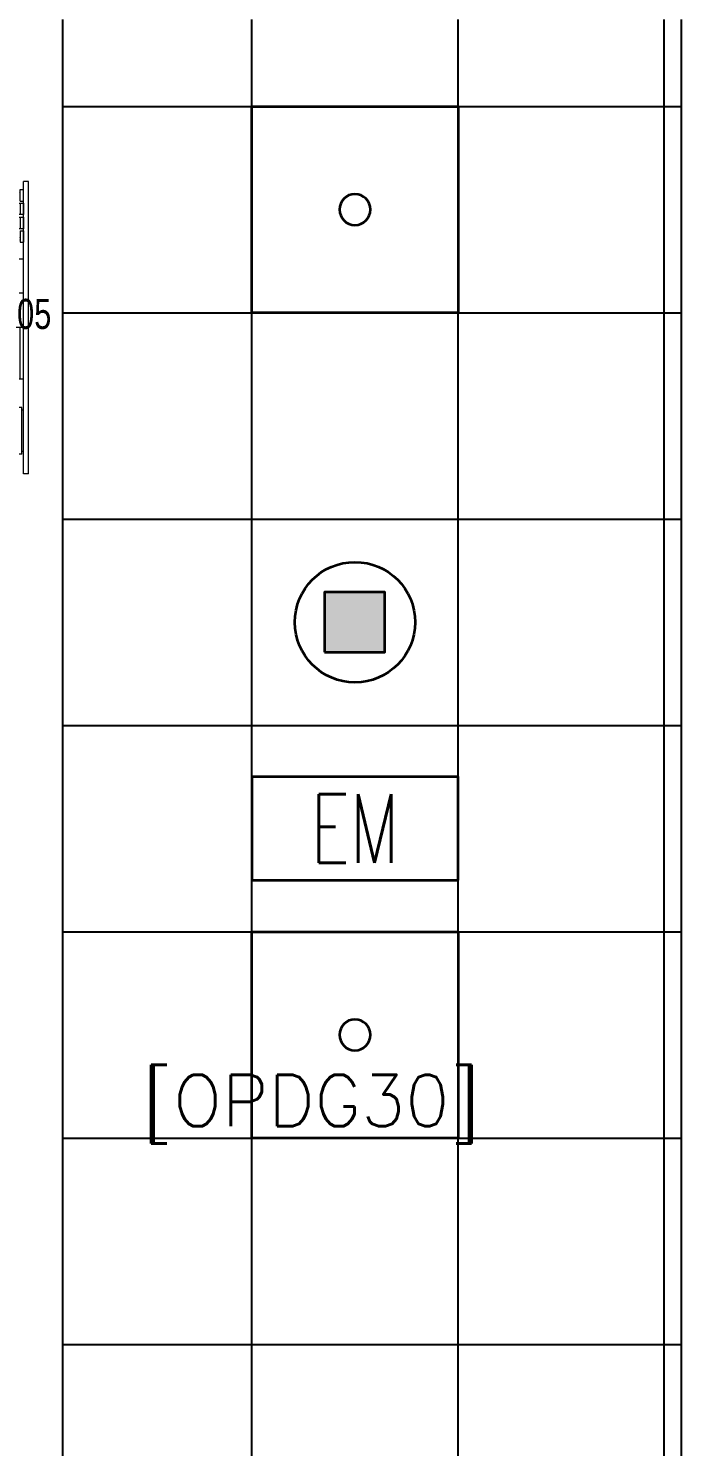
# Model space of a CAD drawing. Header units: inches. Extents: x -12418 to 57169, y -29325 to 19878.
# Drawn here: x 35950 to 37897, y -6897 to -2773 of the extents above; entities that cross this region are included whole.
import ezdxf
from ezdxf.enums import TextEntityAlignment as Align

# ---------------------------------------------------------------- set-up
doc = ezdxf.new("R2010")
doc.units = ezdxf.units.IN
doc.header["$LTSCALE"] = 25
doc.header["$MEASUREMENT"] = 0
doc.layers.get('0').update_dxf_attribs({"color": 8})
for name, color, linetype, lineweight in [('00-Ground Floor$0$72_EGR_BASE_TEXT', 252, 'Continuous', 5), ('00-Ground Floor$0$72_EGR_EQP_TAG', 142, 'Continuous', 5), ('00-Ground Floor$0$LOADING', 253, 'Continuous', 5), ('00-Ground Floor$0$Walls', 251, 'Continuous', 5), ('E-LITE-CIRC-NUMB', 6, 'Continuous', 25), ('E-LITE-CLNG', 150, 'Continuous', 35), ('E-LITE-CLNG @ 100', 150, 'Continuous', 35), ('E-LITE-CTRL', 6, 'Continuous', 25), ('T-INTC-CLNG @ 100', 33, 'Continuous', 35), ('T-INTC-DEVC-NUMB', 2, 'Continuous', 25)]:
    doc.layers.add(name, color=color, linetype=linetype, lineweight=lineweight)
doc.layers.add('00-Ground Floor$0$False Ceiling', color=251, linetype='Continuous')
doc.styles.add('00-Ground Floor$0$SIMPLEX', font='SIMPLEX.shx', dxfattribs={"height": 150})
doc.styles.add('00-Ground Floor$0$X3G_ENTITY_257CFD', font='swisscl.ttf', dxfattribs={"height": 200})
doc.styles.add('DC_Simplex', font='SIMPLEX.shx', dxfattribs={"width": 0.7})

# ---------------------------------------------------------------- blocks, each defined once
blk = doc.blocks.new('00-Ground Floor$0$ME19011A-P')
for p, q in [((-0.425, 0), (0.425, 0)), ((-0.425, 0), (-0.425, -0.015)), ((0.425, 0), (0.425, -0.015)), ((-0.425, -0.015), (0.425, -0.015)), ((-0.3675, -0.0198), (-0.2325, -0.0198)), ((-0.3675, -0.0198), (-0.3675, -0.0399)), ((-0.3675, -0.0399), (-0.2325, -0.0399)), ((-0.36, -0.015), (-0.36, -0.0198)), ((-0.24, -0.015), (-0.24, -0.0198)), ((-0.2325, -0.0198), (-0.2325, -0.0399)), ((-0.15, -0.015), (-0.15, -0.04)), ((-0.15, -0.025), (0, -0.025)), ((-0.15, -0.04), (-0.1187, -0.04)), ((-0.0887, -0.04), (-0.0637, -0.04)), ((-0.0606, -0.0371), (-0.0787, -0.0432)), ((-0.0402, -0.0312), (-0.0496, -0.0337)), ((-0.047, -0.0434), (-0.0376, -0.0409)), ((-0.0376, -0.0409), (-0.0402, -0.0312)), ((-0.0379, -0.04), (0, -0.04)), ((0, -0.015), (0, -0.04)), ((0.1, -0.015), (0.1, -0.045)), ((0.1, -0.035), (0.2, -0.035)), ((0.2, -0.045), (0.2, -0.015)), ((0.2818, -0.015), (0.2484, -0.015)), ((0.2484, -0.0243), (0.2484, -0.015)), ((0.2818, -0.0243), (0.2484, -0.0243)), ((0.2818, -0.0243), (0.2818, -0.015)), ((0.3211, -0.015), (0.2877, -0.015)), ((0.2877, -0.015), (0.2877, -0.0531)), ((0.3211, -0.0243), (0.2877, -0.0243)), ((0.3211, -0.0531), (0.3211, -0.015)), ((0.3623, -0.015), (0.3289, -0.015)), ((0.3289, -0.015), (0.3289, -0.0531)), ((0.3623, -0.0243), (0.3289, -0.0243)), ((0.3623, -0.0531), (0.3623, -0.015)), ((0.3682, -0.0243), (0.3682, -0.015)), ((0.3682, -0.015), (0.4016, -0.015)), ((0.3682, -0.0243), (0.4016, -0.0243)), ((0.4016, -0.0243), (0.4016, -0.015)), ((-0.0787, -0.0432), (-0.077, -0.0497)), ((-0.0582, -0.046), (-0.077, -0.0497)), ((0.1, -0.045), (0.2, -0.045)), ((0.2877, -0.0531), (0.3211, -0.0531)), ((0.3289, -0.0531), (0.3623, -0.0531))]:
    blk.add_line(p, q)
blk.add_lwpolyline([(-0.1187, -0.0482), (-0.0887, -0.0482), (-0.0887, -0.0382), (-0.1187, -0.0382)], close=True)
at = {"color": 8, "const_width": 0.000601}
for points in [[(0.3044, -0.0531, -0.184574), (0.2977, -0.0636, -1.44364), (0.2961, -0.0581, -0.837915), (0.2969, -0.0664, -0.30536), (0.2839, -0.062, -1.584726), (0.2894, -0.0609, -0.253153), (0.2827, -0.0684, -0.874198), (0.2775, -0.0585, -0.915253), (0.2791, -0.0658, -0.223821), (0.2683, -0.0644, -1.703343), (0.272, -0.0597, -0.588962), (0.2621, -0.068, -0.717795), (0.2625, -0.0581, -0.983104), (0.2645, -0.0644, -0.326362), (0.2534, -0.0609, -0.758716), (0.2609, -0.0514, -0.906186), (0.2593, -0.0565, -0.189488), (0.2526, -0.0522, -0.7948), (0.2613, -0.0423, -1.223996), (0.2574, -0.047, -0.072149), (0.2534, -0.0403, -0.645886), (0.2609, -0.0324, -1.366917), (0.2574, -0.0371, -0.078415), (0.2542, -0.0308, -0.723006), (0.2613, -0.0256, -1.105484), (0.2582, -0.0292, -0.221197), (0.2566, -0.0243, -0.221197)], [(0.3456, -0.0531, 0.184574), (0.3523, -0.0636, 1.44364), (0.3539, -0.0581, 0.837915), (0.3531, -0.0664, 0.30536), (0.3661, -0.062, 1.584726), (0.3606, -0.0609, 0.253153), (0.3673, -0.0684, 0.874198), (0.3725, -0.0585, 0.915253), (0.3709, -0.0658, 0.223821), (0.3817, -0.0644, 1.703343), (0.378, -0.0597, 0.588962), (0.3879, -0.068, 0.717795), (0.3875, -0.0581, 0.983104), (0.3855, -0.0644, 0.326362), (0.3966, -0.0609, 0.758716), (0.3891, -0.0514, 0.906186), (0.3907, -0.0565, 0.189488), (0.3974, -0.0522, 0.7948), (0.3887, -0.0423, 1.223996), (0.3926, -0.047, 0.072149), (0.3966, -0.0403, 0.645886), (0.3891, -0.0324, 1.366917), (0.3926, -0.0371, 0.078415), (0.3958, -0.0308, 0.723006), (0.3887, -0.0256, 1.105484), (0.3918, -0.0292, 0.221197), (0.3934, -0.0243, 0.221197)]]:
    blk.add_lwpolyline(points, format="xyb", dxfattribs=at)
blk.add_circle((-0.0537, -0.04), 0.0075)
for centre, radius, start, end in [((-0.1037, -0.04), 0.01, 10.4593, 169.5407), ((-0.1037, -0.04), 0.0075, 14.0075, 165.9925), ((-0.0537, -0.04), 0.01, 45, 180)]:
    blk.add_arc(centre, radius, start, end)
blk = doc.blocks.new('00-Ground Floor$0$M.44.57.64')
at = {"layer": '00-Ground Floor$0$LOADING', "xscale": 1000.000000000002, "yscale": 1000.000000000002, "zscale": 1000.000000000002, "rotation": 225.9999036123427}
blk.add_blockref('00-Ground Floor$0$ME19011A-P', (-80806.9, 16720.7), dxfattribs=at)
blk = doc.blocks.new('00-Ground Floor$0$A$Ce9e1c4c3')
at = {"layer": '00-Ground Floor$0$False Ceiling', "color": 254}
for p, q in [((-63950.5, -12867.4, 0), (-63950.5, -2747.4, 0)), ((-62150.5, -2747.4, 0), (-62150.5, -6947.4, 0))]:
    blk.add_line(p, q, dxfattribs=at)
at = {"layer": '00-Ground Floor$0$False Ceiling', "color": 254, "linetype": 'Continuous'}
for p, q in [((-63400, -12867.4), (-63400, -2747.4)), ((-62800, -12867.4), (-62800, -2747.4)), ((-62200, -12867.4), (-62200, -2747.4)), ((-63950.5, -3000), (-62150.5, -3000)), ((-63950.5, -3600), (-62150.5, -3600)), ((-63950.5, -4200), (-62150.5, -4200)), ((-63950.5, -4800), (-62150.5, -4800)), ((-63950.5, -5400), (-62150.5, -5400)), ((-63950.5, -6000), (-62150.5, -6000)), ((-63950.5, -6600), (-62150.5, -6600))]:
    blk.add_line(p, q, dxfattribs=at)
blk = doc.blocks.new('00-Ground Floor')
at = {"layer": '00-Ground Floor$0$Walls'}
for p, q in [((36049.5, -2747.4, 0), (36049.5, -12867.4, 0)), ((37849.5, -2747.4, 0), (37849.5, -6947.4, 0))]:
    blk.add_line(p, q, dxfattribs=at)
at = {"layer": '00-Ground Floor$0$False Ceiling', "color": 254}
blk.add_blockref('00-Ground Floor$0$A$Ce9e1c4c3', (100000, 0), dxfattribs=at)
at = {"layer": '00-Ground Floor$0$LOADING', "xscale": -1, "rotation": 135.9999036123427}
blk.add_blockref('00-Ground Floor$0$M.44.57.64', (105693, -47748.9, 0), dxfattribs=at)
at = {"layer": '00-Ground Floor$0$LOADING', "rotation": 224.0000963876573}
blk.add_blockref('00-Ground Floor$0$M.44.57.64', (-31793.2, -48436.4, 0), dxfattribs=at)
at = {"layer": '00-Ground Floor$0$72_EGR_BASE_TEXT', "insert": (36773.2, -5815.8, 0), "char_height": 150, "attachment_point": 2, "style": '00-Ground Floor$0$SIMPLEX'}
blk.add_mtext('[OPDG30]', dxfattribs=at)
at = {"layer": '00-Ground Floor$0$72_EGR_EQP_TAG', "insert": (35966.6, -3559.7, 0), "char_height": 87.47, "attachment_point": 2, "style": '00-Ground Floor$0$X3G_ENTITY_257CFD'}
blk.add_mtext('05', dxfattribs=at)
blk = doc.blocks.new('*U36')
blk.add_lwpolyline([(-300, 300), (-300, -300), (300, -300), (300, 300)], close=True)
blk.add_circle((0, 0), 45)
at = {"layer": 'E-LITE-CIRC-NUMB', "style": 'DC_Simplex', "width": 0.7, "flags": 8}
blk.add_attdef('CIRCUIT', text='', height=200, rotation=0, dxfattribs=at).set_placement((-473.9, 300), align=Align.RIGHT)
at = {"layer": 'E-LITE-CTRL', "style": 'DC_Simplex', "width": 0.7, "flags": 8}
blk.add_attdef('CONTROL', (1118.9, -935), '', height=200, rotation=360, dxfattribs=at)
blk = doc.blocks.new('*U62')
blk.add_lwpolyline([(-300, 300), (-300, -300), (300, -300), (300, 300)], close=True)
blk.add_circle((0, 0), 45)
at = {"layer": 'E-LITE-CIRC-NUMB', "style": 'DC_Simplex', "width": 0.7, "flags": 8}
blk.add_attdef('CIRCUIT', text='', height=200, rotation=0, dxfattribs=at).set_placement((-473.9, 300), align=Align.RIGHT)
at = {"layer": 'E-LITE-CTRL', "style": 'DC_Simplex', "width": 0.7, "flags": 8}
blk.add_attdef('CONTROL', (1118.9, -935), '', height=200, rotation=360, dxfattribs=at)
blk = doc.blocks.new('DC_LT-CL-Emergency')
blk.add_lwpolyline([(3, -1.5), (3, 1.5), (-3, 1.5), (-3, -1.5)], close=True)
at = {"style": 'DC_Simplex', "width": 0.7}
blk.add_text('EM', height=2, rotation=360, dxfattribs=at).set_placement((0, 0), align=Align.MIDDLE_CENTER)
at = {"layer": 'E-LITE-CTRL', "style": 'DC_Simplex', "width": 0.7, "flags": 8}
blk.add_attdef('CONTROL', (4.739, -1.5), '', height=2, rotation=360, dxfattribs=at)
blk = doc.blocks.new('DC_PA-CL-Speaker')
blk.add_hatch(color=256).paths.add_polyline_path([(-0.883, -0.87), (0.865, -0.87), (0.865, 0.878), (-0.883, 0.878)])
blk.add_lwpolyline([(-0.883, -0.87), (0.865, -0.87), (0.865, 0.878), (-0.883, 0.878)], close=True)
blk.add_circle((0, 0), 1.75)
at = {"layer": 'T-INTC-DEVC-NUMB', "style": 'DC_Simplex', "width": 0.7}
blk.add_attdef('DC_CONTROL', (3.364, 2.471), '', height=2, rotation=360, dxfattribs=at)

msp = doc.modelspace()

# ---------------------------------------------------------------- block references
msp.add_blockref('00-Ground Floor', (0, 0))
at = {"layer": 'E-LITE-CLNG', "xscale": -1}
for name, p in [('*U62', (36900, -3300)), ('*U36', (36900, -5700))]:
    msp.add_blockref(name, p, dxfattribs=at)
at = {"layer": 'E-LITE-CLNG @ 100', "xscale": 100, "yscale": 100, "zscale": 100}
msp.add_blockref('DC_LT-CL-Emergency', (36900, -5100), dxfattribs=at)
at = {"layer": 'T-INTC-CLNG @ 100', "xscale": 100, "yscale": 100, "zscale": 100}
msp.add_blockref('DC_PA-CL-Speaker', (36900, -4500), dxfattribs=at)

doc.saveas('drawing.dxf')
